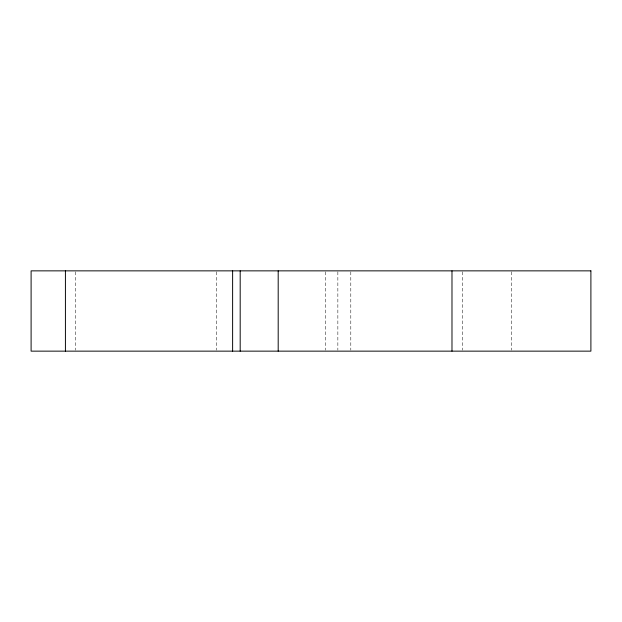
<?xml version="1.0" encoding="UTF-8"?>
<svg xmlns="http://www.w3.org/2000/svg" width="622" height="622" viewBox="0 0 622 622"><rect width="100%" height="100%" fill="white"/><g stroke="black" fill="none" stroke-linecap="round" stroke-linejoin="round"><path stroke-width="0.47" stroke-dasharray="3.11 2.33" d="M511.517 271.83L511.517 350.17M462.752 271.83L462.752 350.17M350.8 271.83L350.8 350.17M337.855 271.83L337.855 350.17M325.438 271.83L325.438 350.17M216.674 271.83L216.674 350.17M75.542 271.83L75.542 350.17"/><path stroke-width="0.93" d="M451.984 270.858L451.984 351.142M278.19 270.858L278.19 351.142M240.185 270.858L240.185 351.142M232.62 270.858L232.62 351.142M65.419 270.858L65.419 351.142M590.9 270.858L31.1 270.858L31.1 351.142L590.9 351.142L590.9 270.858"/></g></svg>
